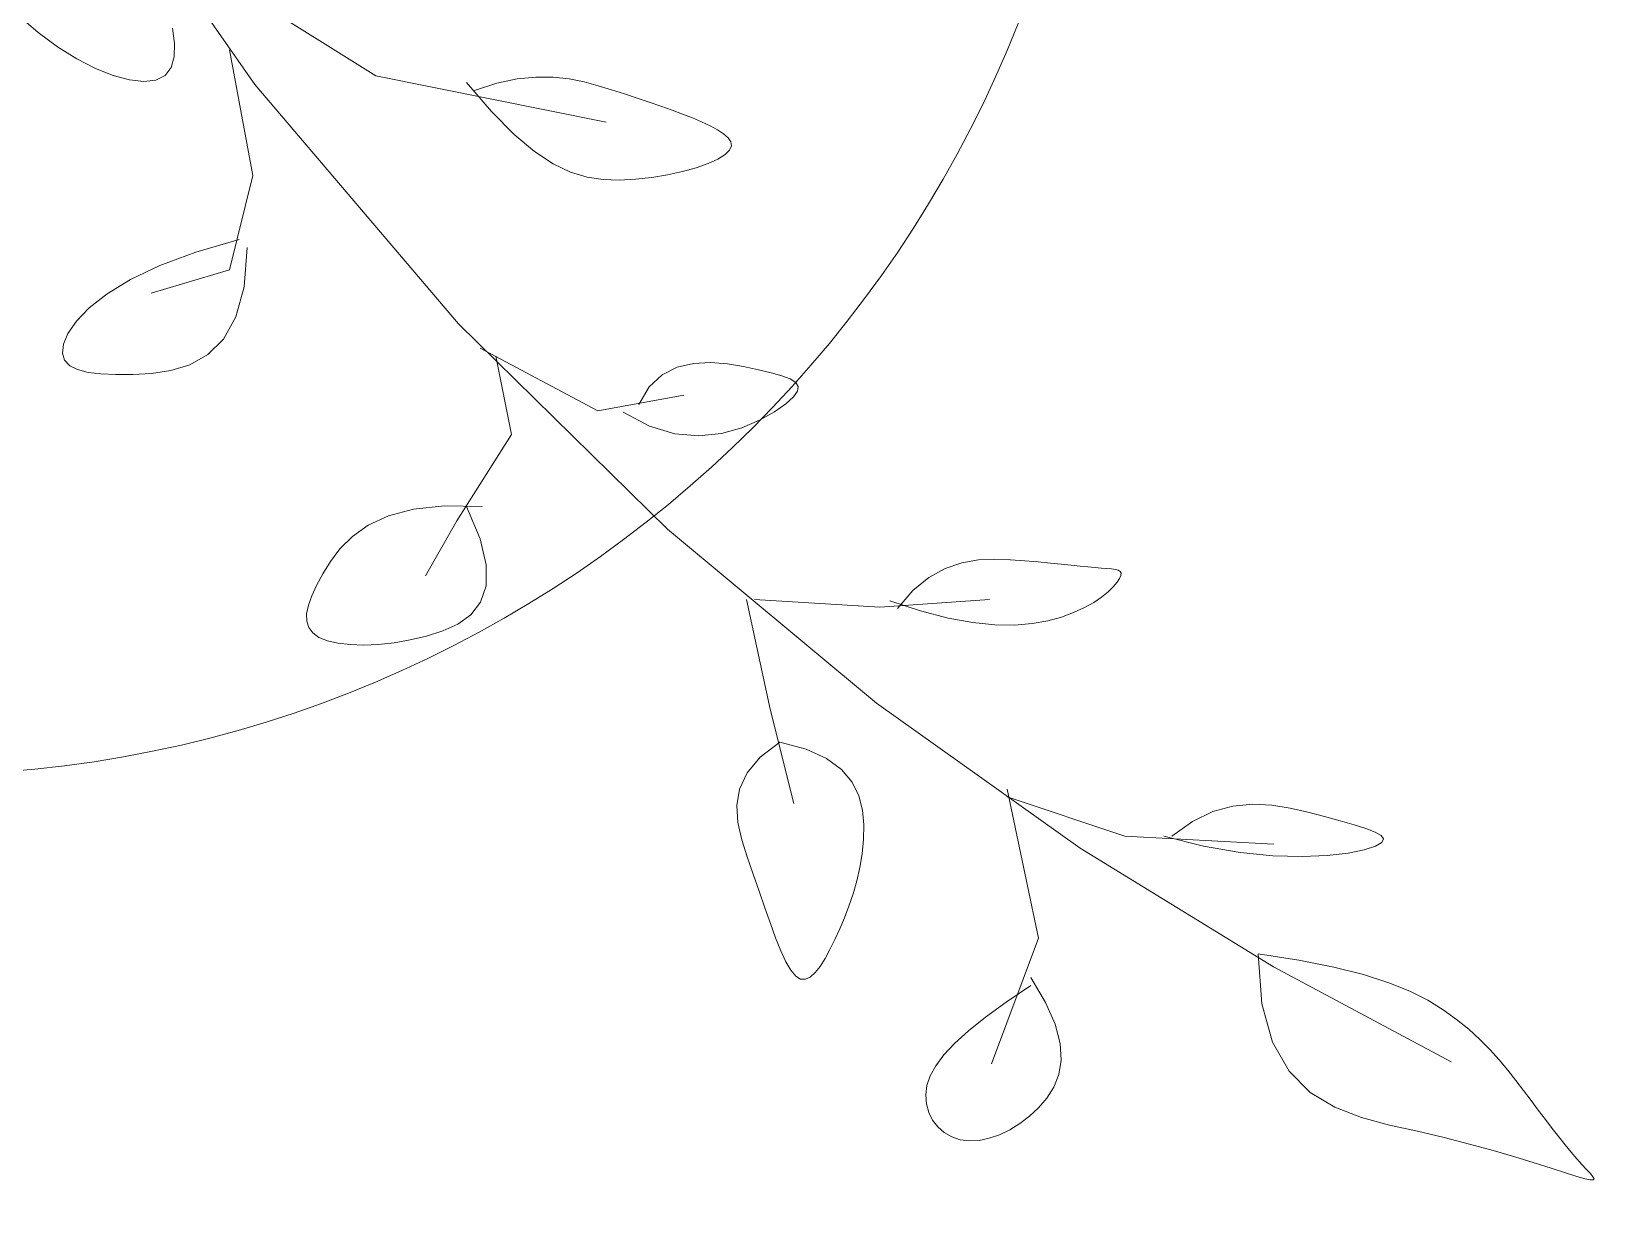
# Model space of a CAD drawing. Header units: centimetres. Extents: x -26724 to 60145, y -23645 to 6771.
# Drawn here: x -18914.18 to -18874.3, y -1585.21 to -1555.32 of the extents above; entities that cross this region are included whole.
import ezdxf

# ---------------------------------------------------------------- set-up
doc = ezdxf.new("R2010")
doc.units = ezdxf.units.CM
doc.linetypes.add('AUSGEZOGEN', pattern=[0])
doc.linetypes.add('PUNKT2_S9', pattern=[0.35, 0.15, -0.1, 0, -0.1])
doc.layers.add('Moebel', color=252, linetype='PUNKT2_S9', lineweight=13)
doc.layers.add('namjestaj', color=150, linetype='Continuous', lineweight=5)

# ---------------------------------------------------------------- blocks, each defined once
blk = doc.blocks.new('ggggt')
at = {"layer": 'Moebel', "color": 91, "linetype": 'AUSGEZOGEN', "lineweight": 18, "transparency": 33554687}
for p, q in [((1571.528, 1984.52, 13.5), (1576.458, 1977.47, 13.5)), ((1574.847, 1980.627, 13.5), (1579.545, 1977.686, 13.5)), ((1570.93, 1978.793, 13.5), (1570.449, 1979.213, 13.5)), ((1574.361, 1978.902, 13.5), (1574.412, 1978.51, 13.5)), ((1571.423, 1978.427, 13.5), (1570.93, 1978.793, 13.5)), ((1574.412, 1978.51, 13.5), (1574.403, 1978.172, 13.5)), ((1571.915, 1978.12, 13.5), (1571.423, 1978.427, 13.5)), ((1572.393, 1977.874, 13.5), (1571.915, 1978.12, 13.5)), ((1574.403, 1978.172, 13.5), (1574.325, 1977.899, 13.5)), ((1575.809, 1978.35, 13.5), (1576.409, 1975.146, 13.5)), ((1572.846, 1977.693, 13.5), (1572.393, 1977.874, 13.5)), ((1573.262, 1977.582, 13.5), (1572.846, 1977.693, 13.5)), ((1574.171, 1977.699, 13.5), (1573.936, 1977.581, 13.5)), ((1574.325, 1977.899, 13.5), (1574.171, 1977.699, 13.5)), ((1579.545, 1977.686, 13.5), (1585.417, 1976.51, 13.5)), ((1583.151, 1977.61, 13.5), (1583.629, 1977.658, 13.5)), ((1583.629, 1977.658, 13.5), (1584.068, 1977.654, 13.5)), ((1584.068, 1977.654, 13.5), (1584.474, 1977.609, 13.5)), ((1573.63, 1977.543, 13.5), (1573.262, 1977.582, 13.5)), ((1573.936, 1977.581, 13.5), (1573.63, 1977.543, 13.5)), ((1576.458, 1977.47, 13.5), (1581.655, 1971.359, 13.5)), ((1582.496, 1976.774, 13.5), (1581.857, 1977.514, 13.5)), ((1582.057, 1977.314, 13.5), (1582.629, 1977.499, 13.5)), ((1582.629, 1977.499, 13.5), (1583.151, 1977.61, 13.5)), ((1584.474, 1977.609, 13.5), (1584.854, 1977.532, 13.5)), ((1584.854, 1977.532, 13.5), (1585.212, 1977.436, 13.5)), ((1585.212, 1977.436, 13.5), (1585.555, 1977.331, 13.5)), ((1585.555, 1977.331, 13.5), (1585.887, 1977.225, 13.5)), ((1585.887, 1977.225, 13.5), (1586.209, 1977.121, 13.5)), ((1586.209, 1977.121, 13.5), (1586.519, 1977.018, 13.5)), ((1586.519, 1977.018, 13.5), (1586.817, 1976.916, 13.5)), ((1586.817, 1976.916, 13.5), (1587.1, 1976.814, 13.5)), ((1583.07, 1976.194, 13.5), (1582.496, 1976.774, 13.5)), ((1587.1, 1976.814, 13.5), (1587.368, 1976.714, 13.5)), ((1587.368, 1976.714, 13.5), (1587.62, 1976.613, 13.5)), ((1587.62, 1976.613, 13.5), (1587.854, 1976.513, 13.5)), ((1587.854, 1976.513, 13.5), (1588.068, 1976.413, 13.5)), ((1583.591, 1975.755, 13.5), (1583.07, 1976.194, 13.5)), ((1588.068, 1976.413, 13.5), (1588.257, 1976.312, 13.5)), ((1588.257, 1976.312, 13.5), (1588.412, 1976.211, 13.5)), ((1588.412, 1976.211, 13.5), (1588.528, 1976.109, 13.5)), ((1588.528, 1976.109, 13.5), (1588.598, 1976.004, 13.5)), ((1584.068, 1975.439, 13.5), (1583.591, 1975.755, 13.5)), ((1588.453, 1975.679, 13.5), (1588.268, 1975.565, 13.5)), ((1588.567, 1975.79, 13.5), (1588.453, 1975.679, 13.5)), ((1588.613, 1975.898, 13.5), (1588.567, 1975.79, 13.5)), ((1588.598, 1976.004, 13.5), (1588.613, 1975.898, 13.5)), ((1584.513, 1975.227, 13.5), (1584.068, 1975.439, 13.5)), ((1587.714, 1975.345, 13.5), (1587.366, 1975.247, 13.5)), ((1588.018, 1975.453, 13.5), (1587.714, 1975.345, 13.5)), ((1588.268, 1975.565, 13.5), (1588.018, 1975.453, 13.5)), ((1576.409, 1975.146, 13.5), (1575.809, 1972.743, 13.5)), ((1584.935, 1975.1, 13.5), (1584.513, 1975.227, 13.5)), ((1585.345, 1975.04, 13.5), (1584.935, 1975.1, 13.5)), ((1585.755, 1975.028, 13.5), (1585.345, 1975.04, 13.5)), ((1586.17, 1975.048, 13.5), (1585.755, 1975.028, 13.5)), ((1586.584, 1975.094, 13.5), (1586.17, 1975.048, 13.5)), ((1586.986, 1975.162, 13.5), (1586.584, 1975.094, 13.5)), ((1587.366, 1975.247, 13.5), (1586.986, 1975.162, 13.5)), ((1574.956, 1973.192, 13.5), (1576.059, 1973.509, 13.5)), ((1576.259, 1973.309, 13.5), (1576.184, 1972.309, 13.5)), ((1574.036, 1972.848, 13.5), (1574.956, 1973.192, 13.5)), ((1572.688, 1972.124, 13.5), (1573.284, 1972.489, 13.5)), ((1573.284, 1972.489, 13.5), (1574.036, 1972.848, 13.5)), ((1575.809, 1972.743, 13.5), (1573.81, 1972.142, 13.5)), ((1572.233, 1971.766, 13.5), (1572.688, 1972.124, 13.5)), ((1576.184, 1972.309, 13.5), (1575.975, 1971.541, 13.5)), ((1571.906, 1971.426, 13.5), (1572.233, 1971.766, 13.5)), ((1571.692, 1971.113, 13.5), (1571.906, 1971.426, 13.5)), ((1575.975, 1971.541, 13.5), (1575.658, 1970.974, 13.5)), ((1581.655, 1971.359, 13.5), (1586.986, 1966.12, 13.5)), ((1571.578, 1970.839, 13.5), (1571.692, 1971.113, 13.5)), ((1575.658, 1970.974, 13.5), (1575.258, 1970.577, 13.5)), ((1571.552, 1970.613, 13.5), (1571.578, 1970.839, 13.5)), ((1571.606, 1970.433, 13.5), (1571.552, 1970.613, 13.5)), ((1575.258, 1970.577, 13.5), (1574.801, 1970.319, 13.5)), ((1582.206, 1970.74, 13.5), (1585.204, 1969.138, 13.5)), ((1582.606, 1970.54, 13.5), (1583.006, 1968.537, 13.5)), ((1571.736, 1970.294, 13.5), (1571.606, 1970.433, 13.5)), ((1571.936, 1970.193, 13.5), (1571.736, 1970.294, 13.5)), ((1572.203, 1970.124, 13.5), (1571.936, 1970.193, 13.5)), ((1572.529, 1970.084, 13.5), (1572.203, 1970.124, 13.5)), ((1572.911, 1970.068, 13.5), (1572.529, 1970.084, 13.5)), ((1573.344, 1970.072, 13.5), (1572.911, 1970.068, 13.5)), ((1573.818, 1970.097, 13.5), (1573.344, 1970.072, 13.5)), ((1574.313, 1970.169, 13.5), (1573.818, 1970.097, 13.5)), ((1574.801, 1970.319, 13.5), (1574.313, 1970.169, 13.5)), ((1586.85, 1970.064, 13.5), (1587.232, 1970.257, 13.5)), ((1587.232, 1970.257, 13.5), (1587.648, 1970.353, 13.5)), ((1587.648, 1970.353, 13.5), (1588.079, 1970.374, 13.5)), ((1588.079, 1970.374, 13.5), (1588.51, 1970.339, 13.5)), ((1588.51, 1970.339, 13.5), (1588.924, 1970.27, 13.5)), ((1588.924, 1970.27, 13.5), (1589.303, 1970.189, 13.5)), ((1589.303, 1970.189, 13.5), (1589.632, 1970.11, 13.5)), ((1589.632, 1970.11, 13.5), (1589.904, 1970.034, 13.5)), ((1586.255, 1969.304, 13.5), (1586.519, 1969.754, 13.5)), ((1586.519, 1969.754, 13.5), (1586.85, 1970.064, 13.5)), ((1589.904, 1970.034, 13.5), (1590.113, 1969.955, 13.5)), ((1590.113, 1969.955, 13.5), (1590.253, 1969.867, 13.5)), ((1590.253, 1969.867, 13.5), (1590.317, 1969.766, 13.5)), ((1590.317, 1969.766, 13.5), (1590.301, 1969.644, 13.5)), ((1585.204, 1969.138, 13.5), (1587.403, 1969.539, 13.5)), ((1590.003, 1969.321, 13.5), (1589.712, 1969.114, 13.5)), ((1590.198, 1969.498, 13.5), (1590.003, 1969.321, 13.5)), ((1590.301, 1969.644, 13.5), (1590.198, 1969.498, 13.5)), ((1586.523, 1968.747, 13.5), (1585.855, 1969.104, 13.5)), ((1589.334, 1968.9, 13.5), (1588.879, 1968.708, 13.5)), ((1589.712, 1969.114, 13.5), (1589.334, 1968.9, 13.5)), ((1583.006, 1968.537, 13.5), (1581.606, 1966.335, 13.5)), ((1587.17, 1968.558, 13.5), (1586.523, 1968.747, 13.5)), ((1587.786, 1968.508, 13.5), (1587.17, 1968.558, 13.5)), ((1588.36, 1968.568, 13.5), (1587.786, 1968.508, 13.5)), ((1588.879, 1968.708, 13.5), (1588.36, 1968.568, 13.5)), ((1580.506, 1966.632, 13.5), (1579.863, 1966.461, 13.5)), ((1581.297, 1966.718, 13.5), (1580.506, 1966.632, 13.5)), ((1582.256, 1966.701, 13.5), (1581.297, 1966.718, 13.5)), ((1582.203, 1965.881, 13.5), (1581.857, 1966.701, 13.5)), ((1579.349, 1966.223, 13.5), (1578.945, 1965.938, 13.5)), ((1579.863, 1966.461, 13.5), (1579.349, 1966.223, 13.5)), ((1581.606, 1966.335, 13.5), (1580.807, 1964.933, 13.5)), ((1586.986, 1966.12, 13.5), (1592.317, 1961.684, 13.5)), ((1578.945, 1965.938, 13.5), (1578.63, 1965.624, 13.5)), ((1582.361, 1965.213, 13.5), (1582.203, 1965.881, 13.5)), ((1578.385, 1965.299, 13.5), (1578.192, 1964.982, 13.5)), ((1578.63, 1965.624, 13.5), (1578.385, 1965.299, 13.5)), ((1594.494, 1965.264, 13.5), (1594.918, 1965.337, 13.5)), ((1594.918, 1965.337, 13.5), (1595.332, 1965.358, 13.5)), ((1595.332, 1965.358, 13.5), (1595.729, 1965.345, 13.5)), ((1595.729, 1965.345, 13.5), (1596.1, 1965.316, 13.5)), ((1596.1, 1965.316, 13.5), (1596.44, 1965.286, 13.5)), ((1596.44, 1965.286, 13.5), (1596.749, 1965.257, 13.5)), ((1578.192, 1964.982, 13.5), (1578.033, 1964.689, 13.5)), ((1582.356, 1964.679, 13.5), (1582.361, 1965.213, 13.5)), ((1593.239, 1964.556, 13.5), (1593.647, 1964.891, 13.5)), ((1593.647, 1964.891, 13.5), (1594.068, 1965.121, 13.5)), ((1594.068, 1965.121, 13.5), (1594.494, 1965.264, 13.5)), ((1596.749, 1965.257, 13.5), (1597.028, 1965.23, 13.5)), ((1597.028, 1965.23, 13.5), (1597.28, 1965.205, 13.5)), ((1597.28, 1965.205, 13.5), (1597.507, 1965.183, 13.5)), ((1597.507, 1965.183, 13.5), (1597.709, 1965.163, 13.5)), ((1597.709, 1965.163, 13.5), (1597.889, 1965.146, 13.5)), ((1597.889, 1965.146, 13.5), (1598.049, 1965.132, 13.5)), ((1598.049, 1965.132, 13.5), (1598.189, 1965.121, 13.5)), ((1598.189, 1965.121, 13.5), (1598.309, 1965.109, 13.5)), ((1598.309, 1965.109, 13.5), (1598.407, 1965.095, 13.5)), ((1598.407, 1965.095, 13.5), (1598.482, 1965.074, 13.5)), ((1598.482, 1965.074, 13.5), (1598.532, 1965.044, 13.5)), ((1598.55, 1964.943, 13.5), (1598.515, 1964.865, 13.5)), ((1598.532, 1965.044, 13.5), (1598.555, 1965.001, 13.5)), ((1598.555, 1965.001, 13.5), (1598.55, 1964.943, 13.5)), ((1578.033, 1964.689, 13.5), (1577.909, 1964.422, 13.5)), ((1582.217, 1964.261, 13.5), (1582.356, 1964.679, 13.5)), ((1592.851, 1964.098, 13.5), (1593.239, 1964.556, 13.5)), ((1598.22, 1964.526, 13.5), (1598.055, 1964.392, 13.5)), ((1598.352, 1964.653, 13.5), (1598.22, 1964.526, 13.5)), ((1598.45, 1964.768, 13.5), (1598.352, 1964.653, 13.5)), ((1598.515, 1964.865, 13.5), (1598.45, 1964.768, 13.5)), ((1577.823, 1964.181, 13.5), (1577.779, 1963.966, 13.5)), ((1577.909, 1964.422, 13.5), (1577.823, 1964.181, 13.5)), ((1581.969, 1963.941, 13.5), (1582.217, 1964.261, 13.5)), ((1589.003, 1964.332, 13.5), (1589.602, 1961.529, 13.5)), ((1589.203, 1964.332, 13.5), (1592.401, 1964.132, 13.5)), ((1592.401, 1964.132, 13.5), (1595.2, 1964.332, 13.5)), ((1593.435, 1964.039, 13.5), (1592.651, 1964.298, 13.5)), ((1597.618, 1964.122, 13.5), (1597.344, 1963.995, 13.5)), ((1597.855, 1964.255, 13.5), (1597.618, 1964.122, 13.5)), ((1598.055, 1964.392, 13.5), (1597.855, 1964.255, 13.5)), ((1577.779, 1963.966, 13.5), (1577.781, 1963.777, 13.5)), ((1577.781, 1963.777, 13.5), (1577.831, 1963.614, 13.5)), ((1581.254, 1963.527, 13.5), (1581.639, 1963.702, 13.5)), ((1581.639, 1963.702, 13.5), (1581.969, 1963.941, 13.5)), ((1594.14, 1963.855, 13.5), (1593.435, 1964.039, 13.5)), ((1594.771, 1963.739, 13.5), (1594.14, 1963.855, 13.5)), ((1595.336, 1963.683, 13.5), (1594.771, 1963.739, 13.5)), ((1596.285, 1963.714, 13.5), (1595.838, 1963.677, 13.5)), ((1596.681, 1963.784, 13.5), (1596.285, 1963.714, 13.5)), ((1597.033, 1963.881, 13.5), (1596.681, 1963.784, 13.5)), ((1597.344, 1963.995, 13.5), (1597.033, 1963.881, 13.5)), ((1577.831, 1963.614, 13.5), (1577.933, 1963.476, 13.5)), ((1577.933, 1963.476, 13.5), (1578.092, 1963.364, 13.5)), ((1578.092, 1963.364, 13.5), (1578.308, 1963.276, 13.5)), ((1580.01, 1963.227, 13.5), (1580.422, 1963.298, 13.5)), ((1580.422, 1963.298, 13.5), (1580.84, 1963.397, 13.5)), ((1580.84, 1963.397, 13.5), (1581.254, 1963.527, 13.5)), ((1595.838, 1963.677, 13.5), (1595.336, 1963.683, 13.5)), ((1578.308, 1963.276, 13.5), (1578.575, 1963.214, 13.5)), ((1578.575, 1963.214, 13.5), (1578.887, 1963.178, 13.5)), ((1578.887, 1963.178, 13.5), (1579.235, 1963.167, 13.5)), ((1579.235, 1963.167, 13.5), (1579.612, 1963.184, 13.5)), ((1579.612, 1963.184, 13.5), (1580.01, 1963.227, 13.5)), ((1589.602, 1961.529, 13.5), (1590.202, 1959.126, 13.5)), ((1592.317, 1961.684, 13.5), (1597.514, 1957.986, 13.5)), ((1589.347, 1960.309, 13.5), (1589.853, 1960.694, 13.5)), ((1589.853, 1960.694, 13.5), (1590.521, 1960.512, 13.5)), ((1589.853, 1960.694, 13.5), (1589.853, 1960.694, 13.5)), ((1590.521, 1960.512, 13.5), (1591.039, 1960.275, 13.5)), ((1589.013, 1959.909, 13.5), (1589.347, 1960.309, 13.5)), ((1591.039, 1960.275, 13.5), (1591.424, 1959.99, 13.5)), ((1588.824, 1959.495, 13.5), (1589.013, 1959.909, 13.5)), ((1591.424, 1959.99, 13.5), (1591.694, 1959.669, 13.5)), ((1588.755, 1959.071, 13.5), (1588.824, 1959.495, 13.5)), ((1591.694, 1959.669, 13.5), (1591.867, 1959.321, 13.5)), ((1591.867, 1959.321, 13.5), (1591.961, 1958.955, 13.5)), ((1595.65, 1959.492, 13.5), (1596.45, 1955.687, 13.5)), ((1588.781, 1958.639, 13.5), (1588.755, 1959.071, 13.5)), ((1591.961, 1958.955, 13.5), (1591.995, 1958.58, 13.5)), ((1595.65, 1959.292, 13.5), (1598.649, 1958.291, 13.5)), ((1600.372, 1958.669, 13.5), (1600.893, 1958.918, 13.5)), ((1600.893, 1958.918, 13.5), (1601.406, 1959.056, 13.5)), ((1601.406, 1959.056, 13.5), (1601.91, 1959.104, 13.5)), ((1601.91, 1959.104, 13.5), (1602.399, 1959.082, 13.5)), ((1602.399, 1959.082, 13.5), (1602.87, 1959.009, 13.5)), ((1602.87, 1959.009, 13.5), (1603.32, 1958.905, 13.5)), ((1603.32, 1958.905, 13.5), (1603.746, 1958.791, 13.5)), ((1588.876, 1958.201, 13.5), (1588.781, 1958.639, 13.5)), ((1591.995, 1958.58, 13.5), (1591.985, 1958.207, 13.5)), ((1599.848, 1958.291, 13.5), (1600.372, 1958.669, 13.5)), ((1603.746, 1958.791, 13.5), (1604.142, 1958.683, 13.5)), ((1604.142, 1958.683, 13.5), (1604.497, 1958.582, 13.5)), ((1604.497, 1958.582, 13.5), (1604.799, 1958.488, 13.5)), ((1589.014, 1957.762, 13.5), (1588.876, 1958.201, 13.5)), ((1591.985, 1958.207, 13.5), (1591.948, 1957.844, 13.5)), ((1598.649, 1958.291, 13.5), (1602.447, 1958.09, 13.5)), ((1600.659, 1958.04, 13.5), (1599.648, 1958.291, 13.5)), ((1604.799, 1958.488, 13.5), (1605.033, 1958.397, 13.5)), ((1605.033, 1958.397, 13.5), (1605.188, 1958.309, 13.5)), ((1605.207, 1958.132, 13.5), (1605.046, 1958.04, 13.5)), ((1605.188, 1958.309, 13.5), (1605.25, 1958.221, 13.5)), ((1605.25, 1958.221, 13.5), (1605.207, 1958.132, 13.5)), ((1589.17, 1957.323, 13.5), (1589.014, 1957.762, 13.5)), ((1591.948, 1957.844, 13.5), (1591.889, 1957.491, 13.5)), ((1597.514, 1957.986, 13.5), (1602.444, 1954.959, 13.5)), ((1601.588, 1957.878, 13.5), (1600.659, 1958.04, 13.5)), ((1602.428, 1957.793, 13.5), (1601.588, 1957.878, 13.5)), ((1603.171, 1957.771, 13.5), (1602.428, 1957.793, 13.5)), ((1603.812, 1957.798, 13.5), (1603.171, 1957.771, 13.5)), ((1604.343, 1957.861, 13.5), (1603.812, 1957.798, 13.5)), ((1604.756, 1957.946, 13.5), (1604.343, 1957.861, 13.5)), ((1605.046, 1958.04, 13.5), (1604.756, 1957.946, 13.5)), ((1589.322, 1956.888, 13.5), (1589.17, 1957.323, 13.5)), ((1591.889, 1957.491, 13.5), (1591.812, 1957.151, 13.5)), ((1591.812, 1957.151, 13.5), (1591.719, 1956.824, 13.5)), ((1589.468, 1956.465, 13.5), (1589.322, 1956.888, 13.5)), ((1591.613, 1956.51, 13.5), (1591.498, 1956.21, 13.5)), ((1591.719, 1956.824, 13.5), (1591.613, 1956.51, 13.5)), ((1589.608, 1956.065, 13.5), (1589.468, 1956.465, 13.5)), ((1591.498, 1956.21, 13.5), (1591.377, 1955.925, 13.5)), ((1589.742, 1955.696, 13.5), (1589.608, 1956.065, 13.5)), ((1591.377, 1955.925, 13.5), (1591.252, 1955.654, 13.5)), ((1589.873, 1955.367, 13.5), (1589.742, 1955.696, 13.5)), ((1590.001, 1955.089, 13.5), (1589.873, 1955.367, 13.5)), ((1591.127, 1955.4, 13.5), (1591.002, 1955.17, 13.5)), ((1591.252, 1955.654, 13.5), (1591.127, 1955.4, 13.5)), ((1596.45, 1955.687, 13.5), (1595.25, 1952.483, 13.5)), ((1590.127, 1954.87, 13.5), (1590.001, 1955.089, 13.5)), ((1590.877, 1954.971, 13.5), (1590.752, 1954.811, 13.5)), ((1591.002, 1955.17, 13.5), (1590.877, 1954.971, 13.5)), ((1602.047, 1955.287, 13.5), (1603.09, 1955.128, 13.5)), ((1602.145, 1954.017, 13.5), (1602.047, 1955.287, 13.5)), ((1602.047, 1955.287, 13.5), (1602.047, 1955.287, 13.5)), ((1602.444, 1954.959, 13.5), (1606.972, 1952.534, 13.5)), ((1603.09, 1955.128, 13.5), (1603.981, 1954.951, 13.5)), ((1603.981, 1954.951, 13.5), (1604.739, 1954.759, 13.5)), ((1590.253, 1954.72, 13.5), (1590.127, 1954.87, 13.5)), ((1590.378, 1954.645, 13.5), (1590.253, 1954.72, 13.5)), ((1590.502, 1954.64, 13.5), (1590.378, 1954.645, 13.5)), ((1590.627, 1954.698, 13.5), (1590.502, 1954.64, 13.5)), ((1590.752, 1954.811, 13.5), (1590.627, 1954.698, 13.5)), ((1596.25, 1954.686, 13.5), (1596.627, 1954.051, 13.5)), ((1604.739, 1954.759, 13.5), (1605.379, 1954.553, 13.5)), ((1605.379, 1954.553, 13.5), (1605.919, 1954.334, 13.5)), ((1595.626, 1954.058, 13.5), (1596.25, 1954.486, 13.5)), ((1605.919, 1954.334, 13.5), (1606.376, 1954.104, 13.5)), ((1595.098, 1953.672, 13.5), (1595.626, 1954.058, 13.5)), ((1596.627, 1954.051, 13.5), (1596.871, 1953.494, 13.5)), ((1602.42, 1953.034, 13.5), (1602.145, 1954.017, 13.5)), ((1606.376, 1954.104, 13.5), (1606.768, 1953.865, 13.5)), ((1606.768, 1953.865, 13.5), (1607.111, 1953.618, 13.5)), ((1594.307, 1953.003, 13.5), (1594.661, 1953.322, 13.5)), ((1594.661, 1953.322, 13.5), (1595.098, 1953.672, 13.5)), ((1596.871, 1953.494, 13.5), (1596.998, 1953.006, 13.5)), ((1607.111, 1953.618, 13.5), (1607.421, 1953.365, 13.5)), ((1607.421, 1953.365, 13.5), (1607.703, 1953.107, 13.5)), ((1594.031, 1952.71, 13.5), (1594.307, 1953.003, 13.5)), ((1596.998, 1953.006, 13.5), (1597.024, 1952.581, 13.5)), ((1602.841, 1952.294, 13.5), (1602.42, 1953.034, 13.5)), ((1607.703, 1953.107, 13.5), (1607.961, 1952.846, 13.5)), ((1593.825, 1952.437, 13.5), (1594.031, 1952.71, 13.5)), ((1597.024, 1952.581, 13.5), (1596.966, 1952.212, 13.5)), ((1607.961, 1952.846, 13.5), (1608.198, 1952.584, 13.5)), ((1608.198, 1952.584, 13.5), (1608.418, 1952.321, 13.5)), ((1593.601, 1951.933, 13.5), (1593.684, 1952.18, 13.5)), ((1593.684, 1952.18, 13.5), (1593.825, 1952.437, 13.5)), ((1596.966, 1952.212, 13.5), (1596.84, 1951.891, 13.5)), ((1603.38, 1951.755, 13.5), (1602.841, 1952.294, 13.5)), ((1608.418, 1952.321, 13.5), (1608.625, 1952.06, 13.5)), ((1593.57, 1951.692, 13.5), (1593.601, 1951.933, 13.5)), ((1596.84, 1951.891, 13.5), (1596.662, 1951.611, 13.5)), ((1604.006, 1951.376, 13.5), (1603.38, 1951.755, 13.5)), ((1608.625, 1952.06, 13.5), (1608.821, 1951.802, 13.5)), ((1608.821, 1951.802, 13.5), (1609.01, 1951.549, 13.5)), ((1593.586, 1951.461, 13.5), (1593.57, 1951.692, 13.5)), ((1593.646, 1951.244, 13.5), (1593.586, 1951.461, 13.5)), ((1596.45, 1951.365, 13.5), (1596.216, 1951.147, 13.5)), ((1596.662, 1951.611, 13.5), (1596.45, 1951.365, 13.5)), ((1604.689, 1951.112, 13.5), (1604.006, 1951.376, 13.5)), ((1609.01, 1951.549, 13.5), (1609.196, 1951.302, 13.5)), ((1593.745, 1951.046, 13.5), (1593.646, 1951.244, 13.5)), ((1593.879, 1950.873, 13.5), (1593.745, 1951.046, 13.5)), ((1595.969, 1950.958, 13.5), (1595.712, 1950.8, 13.5)), ((1596.216, 1951.147, 13.5), (1595.969, 1950.958, 13.5)), ((1605.401, 1950.923, 13.5), (1604.689, 1951.112, 13.5)), ((1609.196, 1951.302, 13.5), (1609.377, 1951.063, 13.5)), ((1609.377, 1951.063, 13.5), (1609.553, 1950.835, 13.5)), ((1594.044, 1950.729, 13.5), (1593.879, 1950.873, 13.5)), ((1594.236, 1950.619, 13.5), (1594.044, 1950.729, 13.5)), ((1594.451, 1950.548, 13.5), (1594.236, 1950.619, 13.5)), ((1594.684, 1950.519, 13.5), (1594.451, 1950.548, 13.5)), ((1594.932, 1950.532, 13.5), (1594.684, 1950.519, 13.5)), ((1595.189, 1950.585, 13.5), (1594.932, 1950.532, 13.5)), ((1595.45, 1950.675, 13.5), (1595.189, 1950.585, 13.5)), ((1595.712, 1950.8, 13.5), (1595.45, 1950.675, 13.5)), ((1606.112, 1950.765, 13.5), (1605.401, 1950.923, 13.5)), ((1606.795, 1950.604, 13.5), (1606.112, 1950.765, 13.5)), ((1607.44, 1950.437, 13.5), (1606.795, 1950.604, 13.5)), ((1609.553, 1950.835, 13.5), (1609.722, 1950.619, 13.5)), ((1609.722, 1950.619, 13.5), (1609.884, 1950.416, 13.5)), ((1608.042, 1950.27, 13.5), (1607.44, 1950.437, 13.5)), ((1608.594, 1950.108, 13.5), (1608.042, 1950.27, 13.5)), ((1609.884, 1950.416, 13.5), (1610.036, 1950.23, 13.5)), ((1610.036, 1950.23, 13.5), (1610.179, 1950.062, 13.5)), ((1609.089, 1949.956, 13.5), (1608.594, 1950.108, 13.5)), ((1609.523, 1949.819, 13.5), (1609.089, 1949.956, 13.5)), ((1609.887, 1949.703, 13.5), (1609.523, 1949.819, 13.5)), ((1610.179, 1950.062, 13.5), (1610.31, 1949.914, 13.5)), ((1610.31, 1949.914, 13.5), (1610.427, 1949.787, 13.5)), ((1610.427, 1949.787, 13.5), (1610.523, 1949.684, 13.5)), ((1610.176, 1949.613, 13.5), (1609.887, 1949.703, 13.5)), ((1610.387, 1949.554, 13.5), (1610.176, 1949.613, 13.5)), ((1610.525, 1949.524, 13.5), (1610.387, 1949.554, 13.5)), ((1610.523, 1949.684, 13.5), (1610.59, 1949.604, 13.5)), ((1610.599, 1949.523, 13.5), (1610.525, 1949.524, 13.5)), ((1610.59, 1949.604, 13.5), (1610.618, 1949.551, 13.5)), ((1610.618, 1949.551, 13.5), (1610.599, 1949.523, 13.5))]:
    blk.add_line(p, q, dxfattribs=at)
blk.add_circle((1567.746, 1990.122, 13.5), 30.281, dxfattribs=at)

msp = doc.modelspace()

# ---------------------------------------------------------------- linework, layer by layer
at = {"layer": 'namjestaj', "transparency": 33554687}
msp.add_circle((-18917.051, -1544.025, 13.5), 75, dxfattribs=at)

# ---------------------------------------------------------------- block references
msp.add_blockref('ggggt', (-20484.935, -3534.148))

doc.saveas('drawing.dxf')
